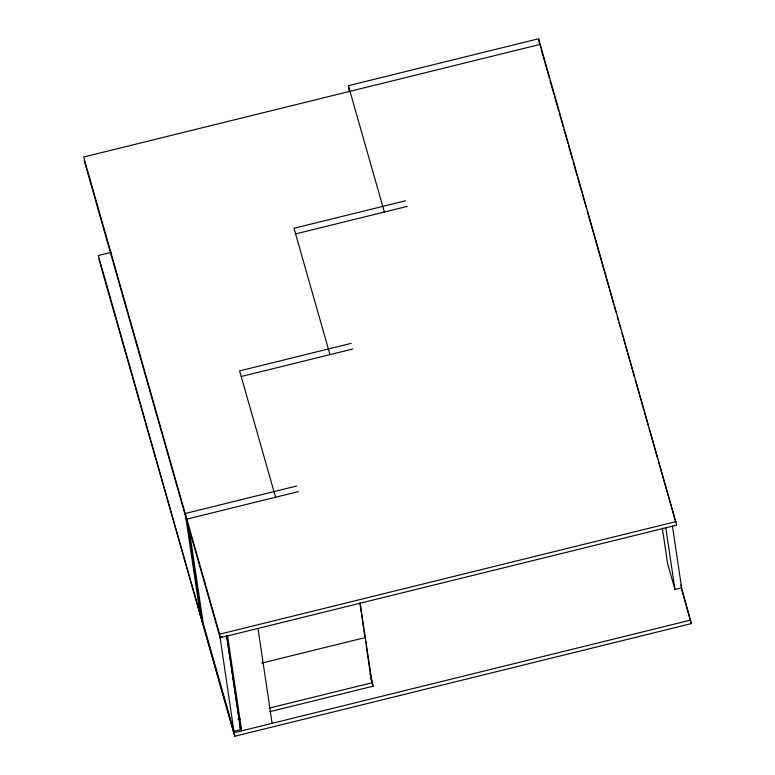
<?xml version="1.0" encoding="UTF-8"?>
<svg xmlns="http://www.w3.org/2000/svg" width="775" height="775" viewBox="0 0 775 775"><rect width="100%" height="100%" fill="white"/><g stroke="black" fill="none" stroke-linecap="round" stroke-linejoin="round"><path stroke-width="1.16" d="M349.263 91.615L348.382 85.686L538.606 38.75L676.672 525.13L220.129 637.767L84.204 160.599M111.242 252.321L98.328 255.508L234.786 736.25L691.329 623.604L680.847 585.125M405.587 200.754L293.996 228.286L329.985 354.621M295.595 233.924L407.195 206.382M351.201 343.354L239.601 370.896L275.59 497.23M241.209 376.524L352.809 348.992M296.815 485.964L185.215 513.496L200.405 615.544M298.423 491.592L186.823 519.134L202.013 621.182M226.571 635.568L240.579 729.663L233.924 731.3L219.596 634.202L676.139 521.556M219.916 637.215L222.134 636.663M261.766 663.09L363.388 638.019M662.334 528.153L667.633 563.745L674.967 589.494L681.622 587.847L672.448 526.157M269.177 708.137L372.523 682.639L369.907 673.436M238.002 719.529L240.347 718.948M269.71 711.712L373.056 686.204L372.523 682.639M234.263 732.675L690.796 620.039M541.376 50.191L549.359 78.217M550.027 80.542L553.999 94.511M554.667 96.836L558.639 110.806M559.308 113.131L563.289 127.1M563.948 129.425L567.93 143.385M568.588 145.719L572.57 159.679M573.229 162.014L577.21 175.973M577.869 178.308L581.851 192.268M582.509 194.602L586.491 208.562M587.159 210.897L609.034 287.709M609.702 290.034L613.674 304.003M614.342 306.328L615.999 312.151M617.326 316.801L618.314 320.298M618.983 322.623L620.639 328.435M621.967 333.095L622.964 336.582M623.623 338.917L625.28 344.73M625.948 347.064L629.92 361.024M630.588 363.359L634.56 377.318M635.229 379.653L639.201 393.613M639.869 395.938L643.851 409.907M644.509 412.232L648.491 426.202M649.15 428.527L653.131 442.496M653.79 444.821L657.772 458.79M658.43 461.115L671.034 505.339M671.692 507.673L675.674 521.633M681.709 589.852L691.329 623.604M348.382 85.686L384.371 212.021M370.77 678.164L373.056 686.204M219.596 634.202L83.671 157.025L540.214 44.378L540.737 47.953M239.921 727.347L240.579 729.663M233.924 731.3L203.253 623.643L189.245 529.548M98.861 259.073L234.786 736.25M665.783 527.804L674.967 589.494M538.606 38.75L539.313 43.497M360.084 602.572L371.729 680.818M359.978 603.783L361.257 612.337M361.586 614.536L363.543 627.75M363.892 630.075L365.141 638.445M365.49 640.789L365.848 643.221M366.197 645.527L371.138 678.726M257.988 628.428L272.112 723.337M227.55 635.946L241.674 730.844L240.076 725.216L226.833 636.236"/></g></svg>
